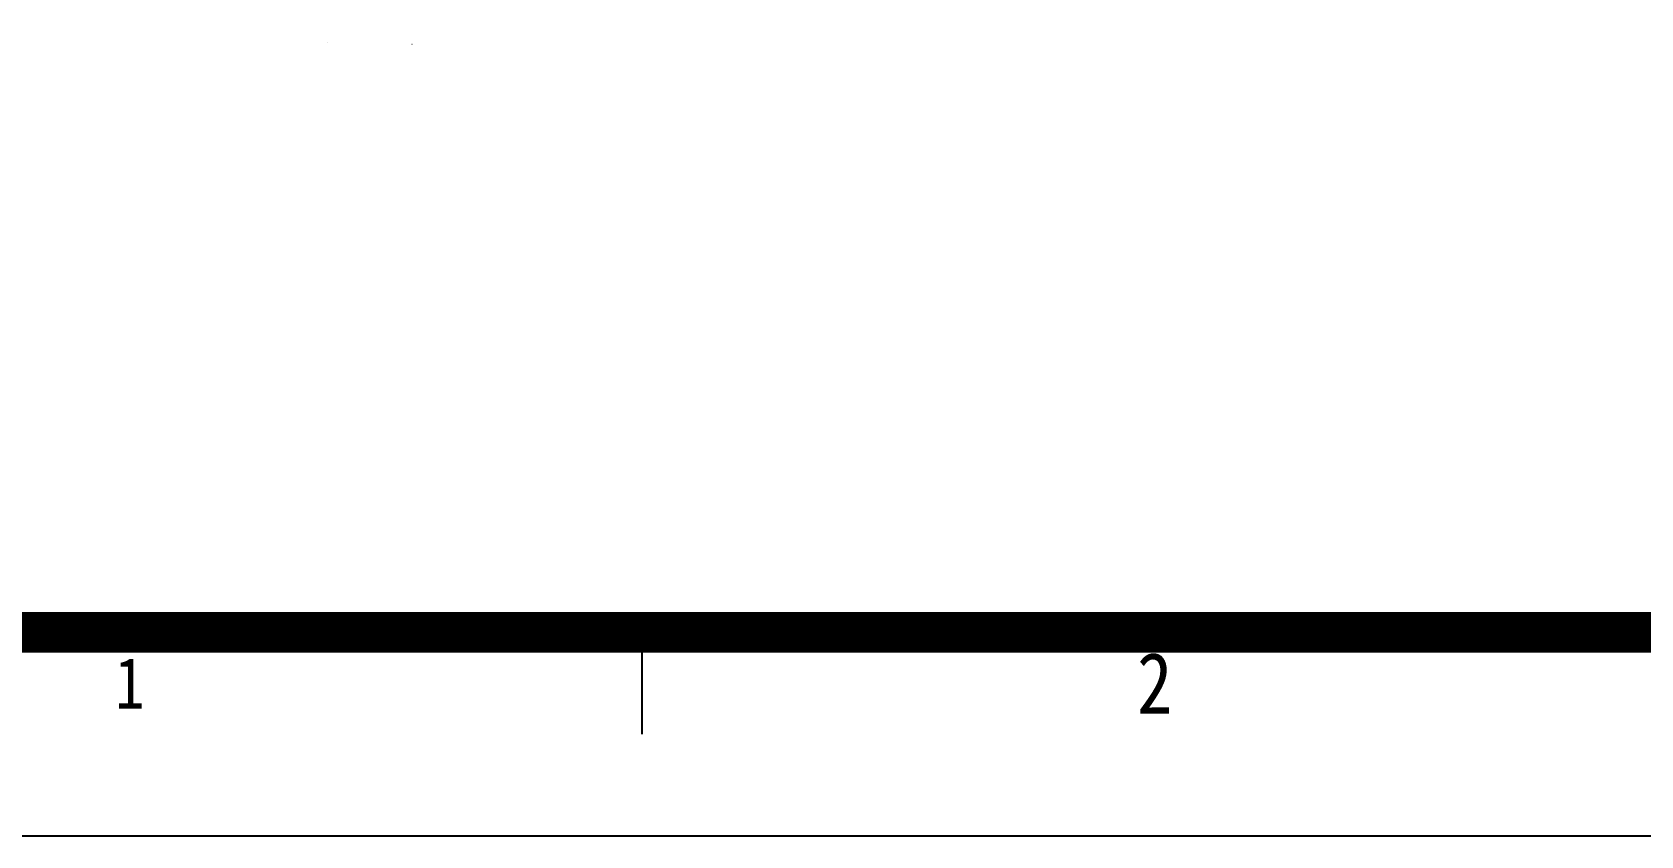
# Model space of a CAD drawing. Extents: x 741202 to 867202, y 603120 to 647617.
# Drawn here: x 744602 to 750525, y 603120 to 606077 of the extents above; entities that cross this region are included whole.
import ezdxf
from ezdxf.enums import TextEntityAlignment as Align

# ---------------------------------------------------------------- set-up
doc = ezdxf.new("R2010")
doc.units = 0
doc.header["$LTSCALE"] = 1000
doc.header["$MEASUREMENT"] = 0
doc.layers.get('0').update_dxf_attribs({"linetype": 'CONTINUOUS'})
doc.layers.add('140', color=2, linetype='CONTINUOUS', lineweight=5)
doc.layers.add('DingDianTu', color=5, linetype='CONTINUOUS', lineweight=0)
doc.layers.add('tk', color=253, linetype='CONTINUOUS')
doc.styles.add('TKZ1', font='SIMHEI.TTF', dxfattribs={"width": 0.7})

# ---------------------------------------------------------------- blocks, each defined once
blk = doc.blocks.new('图框')
for p, q in [((-134671, -504211.2), (-134671, -503711.2)), ((-142208.5, -504711.2), (-58108.5, -504711.2))]:
    blk.add_line(p, q)
at = {"const_width": 200}
blk.add_lwpolyline([(-59108.5, -446311.2), (-139708.5, -446311.2), (-139708.5, -503711.2), (-59108.5, -503711.2)], close=True, dxfattribs=at)
at = {"style": 'TKZ1', "width": 0.85}
for s, height, p in [('2', 300, (-132152.2, -503961.2)), ('1', 250, (-137189.7, -503961.2))]:
    blk.add_text(s, height=height, dxfattribs=at).set_placement(p, align=Align.MIDDLE)
blk = doc.blocks.new('dafasfd')
at = {"layer": 'DingDianTu', "color": 7, "const_width": 100}
blk.add_lwpolyline([(36368038, 16363912), (36368954, 16361479), (36372042, 16362641), (36374261, 16356745), (36369114, 16354807), (36369537, 16353684), (36361113, 16350514), (36359352, 16355194), (36360288, 16355546), (36359830, 16356763), (36358894, 16356410), (36357556, 16359967)], close=True, dxfattribs=at)
for points in [[(36363546, 16362221), (36362876, 16363999), (36359039, 16362555), (36359708, 16360777)], [(36371734, 16355794), (36372686, 16353267), (36369878, 16352210), (36369350, 16353614)]]:
    blk.add_lwpolyline(points, dxfattribs=at)
at = {"layer": 'DingDianTu', "color": 7}
for points in [[(36369878, 16352210), (36361642, 16349110), (36361113, 16350514)], [(36368038, 16363912), (36371127, 16365074), (36372042, 16362641)]]:
    blk.add_lwpolyline(points, dxfattribs=at)
blk = doc.blocks.new('*E66')
at = {"layer": 'DingDianTu', "color": 7, "xscale": 0.001000002024510444, "yscale": 0.001000000163912773, "zscale": 0.001, "rotation": 339.3761177849276}
blk.add_blockref('dafasfd', (22613, -20413), dxfattribs=at)
blk = doc.blocks.new('*E65')
at = {"layer": 'DingDianTu', "color": 7, "xscale": 0.001000002024510444, "yscale": 0.001000000163912773, "zscale": 0.001, "rotation": 339.3761177849276}
blk.add_blockref('dafasfd', (22613, -20413), dxfattribs=at)

msp = doc.modelspace()

# ---------------------------------------------------------------- block references
at = {"layer": '140', "color": 7, "xscale": 0.01200000000154313, "yscale": 0.01199999998789281, "zscale": 0.012, "rotation": 358.5812333957197}
for name, p in [('*E66', (744945.4, 606272.9)), ('*E65', (745257.3, 606265.2))]:
    msp.add_blockref(name, p, dxfattribs=at)
at = {"layer": 'tk', "xscale": 0.7491082046180964, "yscale": 0.749108204501681, "zscale": 0.7491082045191118}
msp.add_blockref('图框', (847731.7, 981203.5), dxfattribs=at)

doc.saveas('drawing.dxf')
